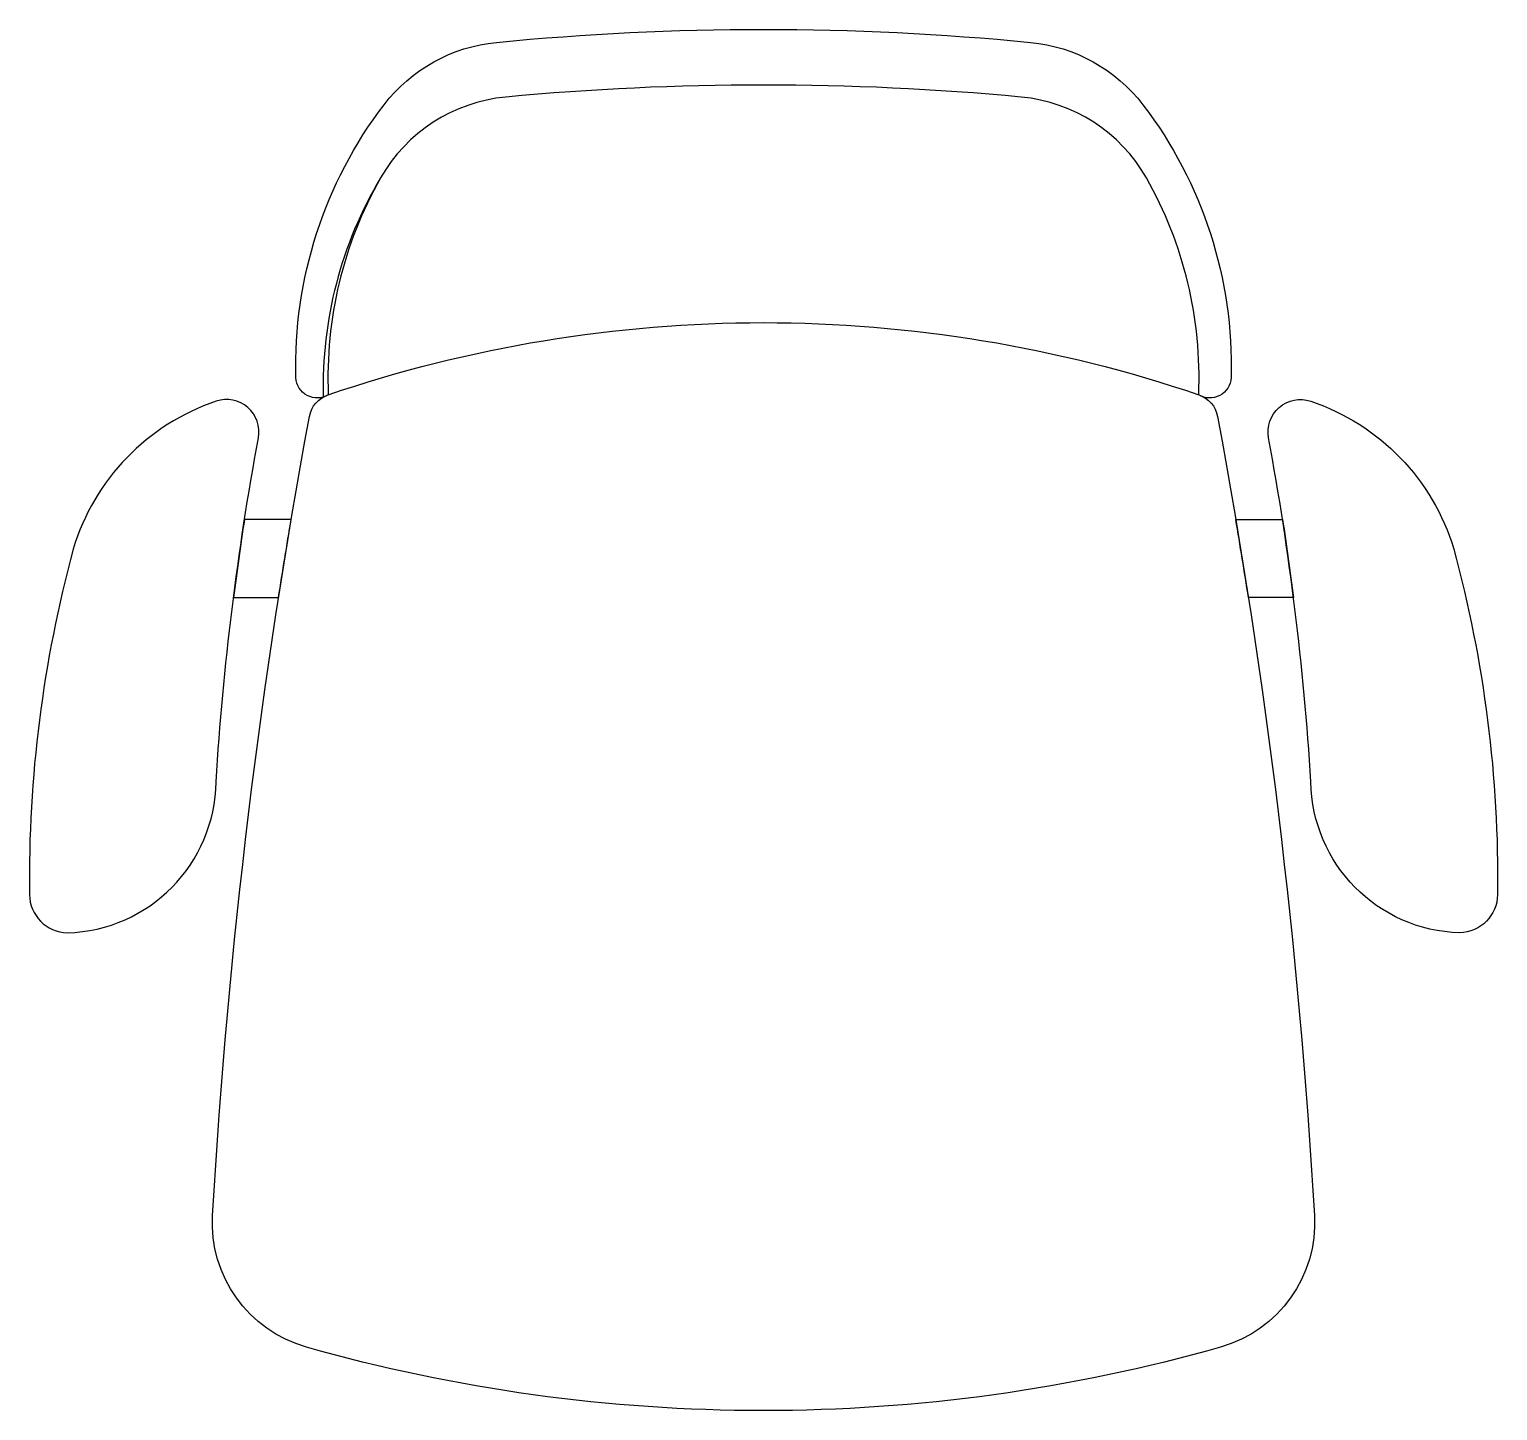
# Model space of a CAD drawing. Header units: millimetres. Extents: x -295 to 295, y -278 to 278.
import ezdxf

# ---------------------------------------------------------------- set-up
doc = ezdxf.new("R2010")
doc.units = ezdxf.units.MM
doc.header["$LTSCALE"] = 0.001

msp = doc.modelspace()

# ---------------------------------------------------------------- linework, layer by layer
for points in [[(-107.3, 272.29, -0.048667), (107.3, 272.29, -0.208104), (152.5, 247.19, -0.171744), (187.9, 137.59, -0.576978), (174.9, 130.69, 0.140294), (153.9, 217.79, 0.244899), (103.6, 250.29, 0.046981), (-103.6, 250.29, 0.244899), (-153.9, 217.79, 0.140294), (-174.9, 130.69, -0.576978), (-187.9, 137.59, -0.171744), (-152.5, 247.19, -0.208104), (-107.3, 272.29)], [(-174.9, 130.69, -0.165684), (174.9, 130.69, 0.140294), (153.9, 217.79, 0.244899), (103.6, 250.29, 0.046981), (-103.6, 250.29, 0.244899), (-153.9, 217.79, 0.142511), (-176.9, 129.79, -0.001011), (-174.9, 130.69)], [(-174.9, 130.69, -0.165684), (174.9, 130.69, -0.27209), (182.5, 121.99, -0.031136), (221.4, -199.11, -0.351584), (183.7, -252.01, -0.13882), (-183.7, -252.01, -0.351584), (-221.4, -199.11, -0.031136), (-182.5, 121.99, -0.27209), (-174.9, 130.69)], [(-203, 113.39, 0.571361), (-219.9, 128.09, 0.243229), (-277.4, 68.69, 0.069197), (-295, -70.11, 0.40311), (-279.8, -85.51, 0.402489), (-220, -24.81, -0.029933), (-203, 113.39)], [(203, 113.39, -0.571361), (219.9, 128.09, -0.243229), (277.4, 68.69, -0.069197), (295, -70.11, -0.40311), (279.8, -85.51, -0.402489), (220, -24.81, 0.029933), (203, 113.39)], [(-208.6, 80.59, 0.00681), (-213, 49.19), (-194.9, 49.19, -0.003059), (-189.8, 80.59), (-208.6, 80.59)], [(208.6, 80.59, -0.00681), (213, 49.19), (194.9, 49.19, 0.003059), (189.8, 80.59), (208.6, 80.59)]]:
    msp.add_lwpolyline(points, format="xyb")

doc.saveas('drawing.dxf')
